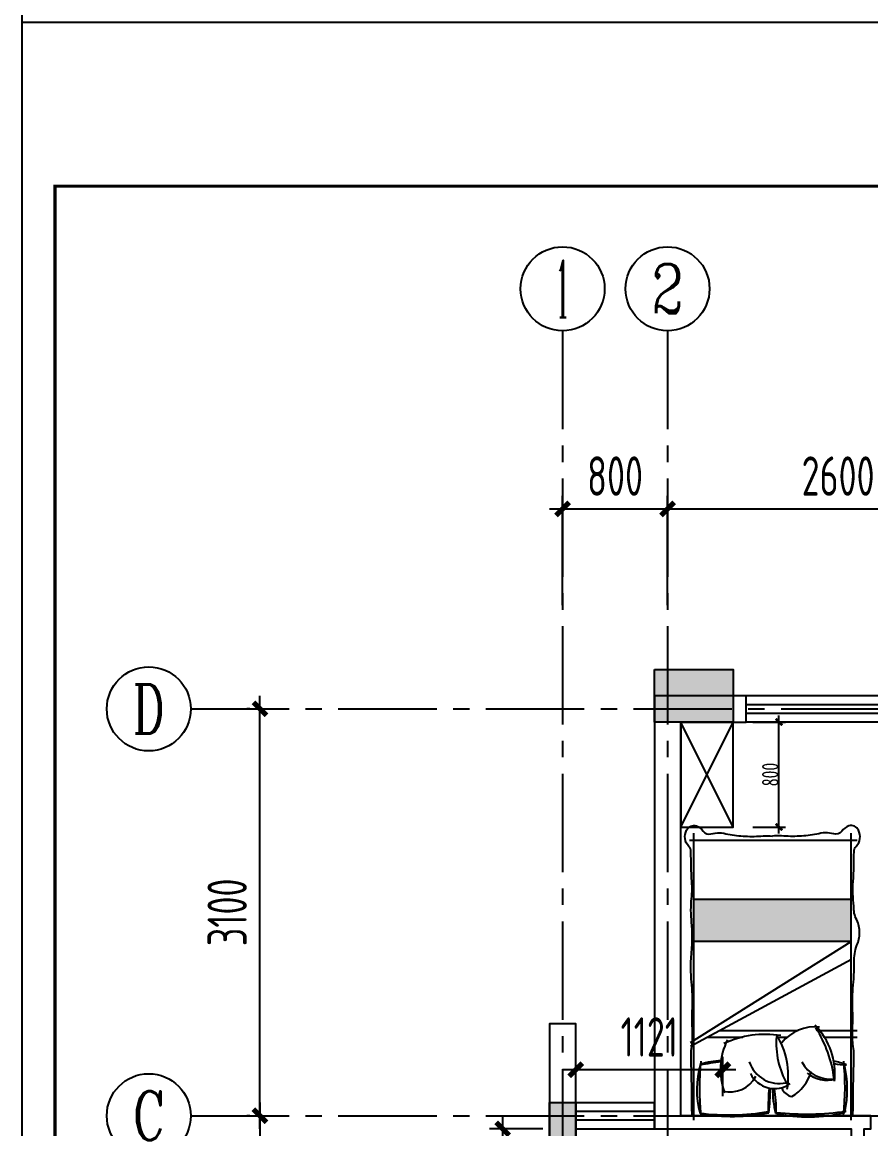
# Model space of a CAD drawing. Header units: millimetres. Extents: x -133666 to 228300, y -346623 to 180165.
# Drawn here: x 22354 to 28824, y -247168 to -238735 of the extents above; entities that cross this region are included whole.
import ezdxf
from ezdxf.enums import TextEntityAlignment as Align

# ---------------------------------------------------------------- set-up
doc = ezdxf.new("R2010")
doc.units = ezdxf.units.MM
doc.header["$LTSCALE"] = 1000
doc.linetypes.add('CENTER', pattern=[50.8, 31.75, -6.35, 6.35, -6.35])
doc.linetypes.add('CENTER2', pattern=[1.125, 0.75, -0.125, 0.125, -0.125])
doc.layers.get('0').update_dxf_attribs({"linetype": 'CONTINUOUS'})
doc.layers.get('Defpoints').update_dxf_attribs({"color": 6, "linetype": 'CONTINUOUS'})
for name, color, linetype in [('6#轴网(1-4)20181120$0$11 12 17 18 19 20 21 22-ZW$0$AXIS_轴号_A', 8, 'CONTINUOUS'), ('6#轴网(1-4)20181120$0$11 12 17 18 19 20 21 22-ZW$0$AXIS_轴文_A', 8, 'CONTINUOUS'), ('6#轴网(1-4)20181120$0$AXIS_TEXT', 8, 'CONTINUOUS'), ('A-FUR', 8, 'CONTINUOUS'), ('AXIS', 253, 'CENTER'), ('BORDER', 7, 'CONTINUOUS'), ('DIM', 3, 'CONTINUOUS'), ('P-Furniture(活动家具)', 134, 'CONTINUOUS'), ('PUB_HATCH', 8, 'CONTINUOUS'), ('WALL', 2, 'CONTINUOUS'), ('WINDOW', 4, 'CONTINUOUS'), ('ZZ001-PC 轮廓', 30, 'CONTINUOUS'), ('剪力墙', 6, 'CONTINUOUS')]:
    doc.layers.add(name, color=color, linetype=linetype)
doc.styles.add('6#轴网(1-4)20181120$0$11 12 17 18 19 20 21 22-ZW$0$_TCH_AXIS', font='COMPLEX', dxfattribs={"bigfont": 'GBCBIG'})
doc.styles.add('6#轴网(1-4)20181120$0$COMPLEX', font='COMPLEX')
doc.styles.add('DIM', font='', dxfattribs={"width": 0.7})
doc.styles.add('ZZ', font='tssdeng.shx', dxfattribs={"width": 0.7, "bigfont": 'tssdchn.shx'})
doc.styles.get('DIM').set_extended_font_data('SimSun')
doc.dimstyles.new('TSSD_100_100', dxfattribs={"dimtxt": 300, "dimasz": 100, "dimexe": 100, "dimexo": 250, "dimgap": 100, "dimtad": 1, "dimdec": 0, "dimzin": 0, "dimdsep": 46, "dimtxsty": 'ZZ', "dimblk": 'ARCHTICK', "dimcen": 0, "dimdle": 100, "dimclrd": 256, "dimclrt": 7, "dimadec": 0, "dimazin": 0, "dimtfac": 1, "dimtdec": 0, "dimtix": 1, "dimtmove": 2, "dimatfit": 3, "dimfxl": 0, "dimtolj": 1, "dimtzin": 0, "dimarcsym": 0})
doc.dimstyles.new('金螳螂1-50', dxfattribs={"dimscale": 50, "dimtxt": 2.5, "dimasz": 1, "dimexe": 1, "dimexo": 1, "dimgap": 0.1, "dimtad": 1, "dimdec": 0, "dimrnd": 5, "dimzin": 0, "dimdsep": 46, "dimtxsty": 'DIM', "dimblk": 'ARCHTICK', "dimcen": 2, "dimdle": 1, "dimclrd": 254, "dimclre": 254, "dimclrt": 30, "dimadec": 0, "dimazin": 0, "dimtfac": 1, "dimtdec": 0, "dimtix": 1, "dimtmove": 2, "dimatfit": 3, "dimldrblk": 'A', "dimfxl": 0, "dimtolj": 1, "dimtzin": 0, "dimarcsym": 0})

# ---------------------------------------------------------------- blocks, each defined once
blk = doc.blocks.new('A$C14777907')
at = {"layer": 'P-Furniture(活动家具)'}
h = blk.add_hatch(dxfattribs=at)
h.set_pattern_fill('AR-SAND', color=250, scale=0.5, style=0)
h.paths.add_polyline_path([(-546.9, 316.1), (-546.9, -5.9), (653.1, -5.9), (653.1, 316.1)])
blk.add_line((665.3, 1643), (-559.2, 1643), dxfattribs=at)
at = {"layer": 'P-Furniture(活动家具)', "color": 251}
for p, q in [((-546.9, 1677.6), (-546.9, -510.8)), ((653.1, 1677.6), (653.1, -510.8)), ((677.6, 1114.1), (-550, 450.1)), ((-341.9, 1043), (-592.9, 1043)), ((677.6, 1084.6), (-546.9, 316.1)), ((10.9, 1043), (-61.4, 1043)), ((548.8, 1043), (279.5, 1043)), ((-306.2, 993), (-592.9, 993)), ((456.2, 993), (-141.8, 993)), ((-546.9, 316.1), (653.1, 316.1)), ((-560.1, -5.9), (653.1, -5.9)), ((54.1, -457), (-592.9, -457)), ((686.8, -457), (54.1, -457))]:
    blk.add_line(p, q, dxfattribs=at)
at = {"layer": 'P-Furniture(活动家具)'}
for points in [[(-559.2, 1643, 0.015145), (-561.6, 1457.8, 0.00267), (-566.3, 1232.8, 0.058958), (-559.7, 1098, -0.038458), (-557.2, 976.2, 0.025508), (-557.2, 824.4, -0.039412), (-564.9, 621.7, 0.016498), (-570.4, 474, -0.095063), (-589.9, 343.7, 0.129887), (-610.3, 249.3, 0.123513), (-589.3, 151, -0.132991), (-566.3, 45.8, -0.041346), (-561.8, -142.7, 0.014819), (-568.4, -369.3, -0.211134), (-585, -409.6, 0.329446), (-601.7, -532.5, 0.37589), (-528.7, -565.2, 0.122432), (-475.2, -524.5, -0.342539), (-413.7, -504.4, 0.141351), (-284.9, -502, -0.036442), (-152.1, -487.1, -0.036947), (-16.4, -489.1, 0.022047), (54.1, -488.1, -0.02246)], [(665.3, 1643, -0.015145), (667.7, 1457.8, -0.00267), (672.4, 1232.8, -0.058958), (665.9, 1098, 0.038458), (663.3, 976.2, -0.025508), (663.3, 824.4, 0.039412), (671, 621.7, -0.016498), (676.5, 474, 0.037552), (667.2, 193.7, -0.045167), (672.4, 8, 0.051681), (667.9, -142.7, -0.014819), (674.5, -369.3, 0.211134), (691.1, -409.6, -0.329446), (707.8, -532.5, -0.367495), (632.8, -565.2, -0.123892), (580.3, -524.5, 0.358288), (521.8, -504.4, -0.141351), (393, -502, 0.036442), (260.2, -487.1, 0.036947), (124.6, -489.1, -0.022047), (54.1, -488.1, 0.02316)]]:
    blk.add_lwpolyline(points, format="xyb", dxfattribs=at)
at = {"layer": 'P-Furniture(活动家具)', "color": 251}
for centre, radius, start, end in [((365.4, 1440.3), 882.2, 168.41669, 192.50944), ((-202.1, -493.4), 2123.6, 83.88283, 98.3309), ((1430.1, 1422.9), 1929.9, 173.60879, 185.83391), ((-223.4, 547.9), 1104.5, 76.75454, 104.44305), ((800, 1593.1), 776.2, 178.15349, 191.67645), ((-710.9, 1434.7), 764.1, 0.05119, 14.26694), ((1633.7, 1420.2), 1564.6, 172.65046, 179.51242), ((-2949, 1639.8), 3035.7, 356.06735, 359.45452), ((360.2, 233.3), 1414.7, 80.05286, 101.34071), ((385.7, -92.7), 1729.7, 82.696, 99.95821), ((-1319.7, 1422.9), 1929.9, 354.16609, 6.39121), ((-39, 1443.9), 669, 343.0859, 15.86119), ((65.9, 1222.4), 317.9, 120.2878, 164.59824), ((-116.8, 1393.5), 105.8, 21.67931, 77.8243), ((37.4, 1231.1), 204.9, 26.15787, 125.83294), ((547.7, 1343), 615, 170.80231, 211.34581), ((379.3, 1237.4), 224.7, 76.50973, 152.29583), ((-55, 1289.3), 504.7, 333.49737, 20.69743), ((-367.8, 1118.9), 253.6, 51.91879, 103.67035), ((106.6, 1325.2), 529.9, 174.18704, 224.47313), ((496.5, 1468.1), 918.9, 186.69659, 212.61963), ((-386.8, 1118.3), 245, 27.99994, 96.84592), ((-624.7, 1087), 649.1, 355.85031, 28.95445), ((-0.7, 1153), 244.5, 19.16577, 101.95874), ((-356.5, 1625.4), 401.2, 247.48899, 261.69991), ((-514.8, 711.2), 543.6, 79.67694, 89.50551), ((420.2, 1855.3), 632.4, 272.28267, 286.61757), ((1321, -4098.5), 5398.7, 97.65435, 99.32678), ((-273.3, 1294.1), 328.6, 264.31868, 321.27219), ((107.1, 1764.1), 741.4, 260.93942, 295.21906)]:
    blk.add_arc(centre, radius, start, end, dxfattribs=at)
blk = doc.blocks.new('6#轴网(1-4)20181120$0$_AXISO')
at = {"color": 8}
blk.add_circle((0, 0), 0.5, dxfattribs=at)
at = {"layer": '6#轴网(1-4)20181120$0$AXIS_TEXT', "color": 8, "style": '6#轴网(1-4)20181120$0$COMPLEX', "width": 1.041667}
blk.add_attdef('A', text='', height=0.56, dxfattribs=at).set_placement((-0.25, -0.28), (0.25, -0.28), align=Align.FIT)
blk = doc.blocks.new('_ArchTick')
at = {"color": 0, "linetype": 'ByBlock', "const_width": 0.4}
blk.add_lwpolyline([(-0.5, -0.5), (0.5, 0.5)], dxfattribs=at)
blk = doc.blocks.new('*D353')
at = {"layer": 'Defpoints', "color": 0}
for p in [(-2307.2, 8900), (-2134.7, 8900), (-2134.7, 5800)]:
    blk.add_point(p, dxfattribs=at)
at = {"layer": 'DIM', "lineweight": -2}
blk.add_line((-2307.2, 5700), (-2307.2, 9000), dxfattribs=at)
at = {"layer": 'DIM', "color": 0, "lineweight": -2}
for p, q in [((-2384.7, 8900), (-2407.2, 8900)), ((-2384.7, 5800), (-2407.2, 5800))]:
    blk.add_line(p, q, dxfattribs=at)
at = {"layer": 'DIM', "lineweight": -2, "xscale": 100, "yscale": 100, "zscale": 100}
for p, rotation in [((-2307.2, 8900), 90), ((-2307.2, 5800), 270)]:
    blk.add_blockref('_ArchTick', p, dxfattribs=dict(at, rotation=rotation))
at = {"layer": 'DIM', "color": 7, "insert": (-2557.2, 7350), "char_height": 300, "attachment_point": 5, "rotation": 90, "style": 'ZZ'}
blk.add_mtext('\\A1;3100', dxfattribs=at)
blk = doc.blocks.new('*D356')
at = {"layer": 'Defpoints', "color": 0}
for p in [(-2134.7, 5800), (-2307.2, 3800), (-2134.7, 3800)]:
    blk.add_point(p, dxfattribs=at)
at = {"layer": 'DIM', "lineweight": -2}
blk.add_line((-2307.2, 5900), (-2307.2, 3700), dxfattribs=at)
at = {"layer": 'DIM', "color": 0, "lineweight": -2}
for p, q in [((-2384.7, 5800), (-2407.2, 5800)), ((-2384.7, 3800), (-2407.2, 3800))]:
    blk.add_line(p, q, dxfattribs=at)
at = {"layer": 'DIM', "lineweight": -2, "xscale": 100, "yscale": 100, "zscale": 100}
for p, rotation in [((-2307.2, 5800), 90), ((-2307.2, 3800), 270)]:
    blk.add_blockref('_ArchTick', p, dxfattribs=dict(at, rotation=rotation))
at = {"layer": 'DIM', "color": 7, "insert": (-2557.2, 4800), "char_height": 300, "attachment_point": 5, "rotation": 90, "style": 'ZZ'}
blk.add_mtext('\\A1;2000', dxfattribs=at)
blk = doc.blocks.new('*D364')
at = {"layer": 'Defpoints', "color": 0}
for p in [(800, 10424), (0, 9440.5), (800, 9440.5)]:
    blk.add_point(p, dxfattribs=at)
at = {"layer": 'DIM', "color": 0, "lineweight": -2}
for p, q in [((0, 9690.5), (0, 10524)), ((800, 9690.5), (800, 10524))]:
    blk.add_line(p, q, dxfattribs=at)
at = {"layer": 'DIM', "lineweight": -2}
blk.add_line((-100, 10424), (900, 10424), dxfattribs=at)
at = {"layer": 'DIM', "lineweight": -2, "xscale": 100, "yscale": 100, "zscale": 100, "rotation": 180}
blk.add_blockref('_ArchTick', (0, 10424), dxfattribs=at)
at = {"layer": 'DIM', "lineweight": -2, "xscale": 100, "yscale": 100, "zscale": 100}
blk.add_blockref('_ArchTick', (800, 10424), dxfattribs=at)
at = {"layer": 'DIM', "color": 7, "insert": (400, 10674), "char_height": 300, "attachment_point": 5, "style": 'ZZ'}
blk.add_mtext('\\A1;800', dxfattribs=at)
blk = doc.blocks.new('*D365')
at = {"layer": 'Defpoints', "color": 0}
for p in [(3400, 10424), (800, 9440.5), (3400, 9440.5)]:
    blk.add_point(p, dxfattribs=at)
at = {"layer": 'DIM', "color": 0, "lineweight": -2}
for p, q in [((800, 9690.5), (800, 10524)), ((3400, 9690.5), (3400, 10524))]:
    blk.add_line(p, q, dxfattribs=at)
at = {"layer": 'DIM', "lineweight": -2}
blk.add_line((700, 10424), (3500, 10424), dxfattribs=at)
at = {"layer": 'DIM', "lineweight": -2, "xscale": 100, "yscale": 100, "zscale": 100, "rotation": 180}
blk.add_blockref('_ArchTick', (800, 10424), dxfattribs=at)
at = {"layer": 'DIM', "lineweight": -2, "xscale": 100, "yscale": 100, "zscale": 100}
blk.add_blockref('_ArchTick', (3400, 10424), dxfattribs=at)
at = {"layer": 'DIM', "color": 7, "insert": (2100, 10674), "char_height": 300, "attachment_point": 5, "style": 'ZZ'}
blk.add_mtext('\\A1;2600', dxfattribs=at)
blk = doc.blocks.new('*D242')
at = {"layer": 'Defpoints', "color": 0}
for p in [(26574, -246717.8), (26574, -247167.8), (27695.4, -247167.8)]:
    blk.add_point(p, dxfattribs=at)
at = {"layer": 'DIM', "color": 0, "lineweight": -2}
for p, q in [((26574, -246917.8), (26574, -246617.8)), ((27695.4, -246917.8), (27695.4, -246617.8))]:
    blk.add_line(p, q, dxfattribs=at)
at = {"layer": 'DIM', "lineweight": -2}
blk.add_line((27795.4, -246717.8), (26474, -246717.8), dxfattribs=at)
at = {"layer": 'DIM', "lineweight": -2, "xscale": 100, "yscale": 100, "zscale": 100, "rotation": 180}
blk.add_blockref('_ArchTick', (26574, -246717.8), dxfattribs=at)
at = {"layer": 'DIM', "lineweight": -2, "xscale": 100, "yscale": 100, "zscale": 100}
blk.add_blockref('_ArchTick', (27695.4, -246717.8), dxfattribs=at)
at = {"layer": 'DIM', "color": 7, "insert": (27134.7, -246467.8), "char_height": 300, "attachment_point": 5, "style": 'ZZ'}
blk.add_mtext('\\A1;1121', dxfattribs=at)
blk = doc.blocks.new('*D243')
at = {"layer": 'Defpoints', "color": 0}
for p in [(26574, -247167.8), (26016.5, -248165.5), (26574, -248165.5)]:
    blk.add_point(p, dxfattribs=at)
at = {"layer": 'DIM', "lineweight": -2}
blk.add_line((26016.5, -247067.8), (26016.5, -248265.5), dxfattribs=at)
at = {"layer": 'DIM', "color": 0, "lineweight": -2}
for p, q in [((26324, -247167.8), (25916.5, -247167.8)), ((26324, -248165.5), (25916.5, -248165.5))]:
    blk.add_line(p, q, dxfattribs=at)
at = {"layer": 'DIM', "lineweight": -2, "xscale": 100, "yscale": 100, "zscale": 100}
for p, rotation in [((26016.5, -247167.8), 90), ((26016.5, -248165.5), 270)]:
    blk.add_blockref('_ArchTick', p, dxfattribs=dict(at, rotation=rotation))
at = {"layer": 'DIM', "color": 7, "insert": (25766.5, -247666.6), "char_height": 300, "attachment_point": 5, "rotation": 90, "style": 'ZZ'}
blk.add_mtext('\\A1;998', dxfattribs=at)
blk = doc.blocks.new('$TCHSYS$WIN2D')
for p, q in [((-0.5, 0.5), (0.5, 0.5)), ((-0.5, 0.5), (-0.5, -0.5)), ((0.5, 0.5), (0.5, -0.5)), ((0.5, 0.1667), (-0.5, 0.1667)), ((0.5, -0.1667), (-0.5, -0.1667)), ((-0.5, -0.5), (0.5, -0.5))]:
    blk.add_line(p, q)
blk = doc.blocks.new('B20190310213323')
at = {"layer": 'PUB_HATCH'}
for points in [[(800, 9200), (1400, 9200), (1400, 8800), (800, 8800)], [(0, 5900), (200, 5900), (200, 3900), (0, 3900), (0, 5700)]]:
    blk.add_hatch(color=256, dxfattribs=at).paths.add_polyline_path(points)
at = {"layer": 'WALL'}
blk.add_lwpolyline([(1000, 5800), (1000, 8800), (1500, 8800), (1500, 9000), (800, 9000), (800, 5700), (2300, 5700), (2300, 4700), (2400, 4700), (2400, 5700), (2450, 5700), (2450, 5800)], close=True, dxfattribs=at)
blk.add_lwpolyline([(600, -400), (600, 200), (200, 200), (200, 3700), (2450, 3700), (2450, 3800), (2400, 3800), (2400, 3900), (2300, 3900), (2300, 3800), (200, 3800), (200, 6500), (0, 6500), (0, 0), (500, 0), (500, -600), (600, -600), (600, -400)], dxfattribs=at)
at = {"layer": '剪力墙', "elevation": 0}
for points in [[(800, 9200), (1400, 9200), (1400, 8800), (800, 8800)], [(0, 5900), (200, 5900), (200, 3900), (0, 3900), (0, 5700)]]:
    blk.add_lwpolyline(points, close=True, dxfattribs=at)
blk.add_lwpolyline([(1000, 8800), (1000, 8800)], dxfattribs=at)
at = {"layer": 'WINDOW', "yscale": 200, "rotation": 180}
for p, xscale, zscale in [((2250, 8900), 1500, 1500), ((500, 5800), -600, -600)]:
    blk.add_blockref('$TCHSYS$WIN2D', p, dxfattribs=dict(at, xscale=xscale, zscale=zscale))
blk = doc.blocks.new('*D298')
at = {"layer": 'Defpoints', "color": 0}
for p in [(27774, -244067.8), (28123.4, -244067.8), (27774, -244867.8)]:
    blk.add_point(p, dxfattribs=at)
at = {"layer": 'DIM', "color": 254, "lineweight": -2}
for p, q in [((28123.4, -244917.8), (28123.4, -244017.8)), ((27923.4, -244067.8), (28173.4, -244067.8)), ((27923.4, -244867.8), (28173.4, -244867.8))]:
    blk.add_line(p, q, dxfattribs=at)
at = {"layer": 'DIM', "color": 254, "lineweight": -2, "xscale": 50, "yscale": 50, "zscale": 50}
for p, rotation in [((28123.4, -244067.8), 90), ((28123.4, -244867.8), 270)]:
    blk.add_blockref('_ArchTick', p, dxfattribs=dict(at, rotation=rotation))
at = {"layer": 'DIM', "color": 30, "insert": (28055.9, -244467.8), "char_height": 125, "attachment_point": 5, "rotation": 90, "style": 'DIM'}
blk.add_mtext('\\A1;800', dxfattribs=at)
blk = doc.blocks.new('A')
for p, q in [((-0.37, 0), (-2.13, 0)), ((-1.44, 1.15), (-1.09, 1.44)), ((-1.44, 1.15), (-0.37, 0)), ((-1.44, -1.15), (-0.37, 0)), ((-1.09, 1.44), (0, 0)), ((-1.09, -1.44), (0, 0)), ((-1.44, -1.15), (-1.09, -1.44))]:
    blk.add_line(p, q)
for points in [[(-1.44, 1.15), (-1.09, 1.44), (-0.37, 0), (0, 0)], [(-1.44, -1.15), (-1.09, -1.44), (-0.37, 0), (0, 0)]]:
    blk.add_solid(points)
blk = doc.blocks.new('B20190319225928')
at = {"layer": 'BORDER'}
blk.add_lwpolyline([(0, 0), (0, 29700), (42000, 29700), (42000, 0)], close=True, dxfattribs=at)
at = {"layer": 'BORDER', "const_width": 50}
blk.add_lwpolyline([(2500, 500), (2500, 29200), (41500, 29200), (41500, 500)], close=True, dxfattribs=at)
blk = doc.blocks.new('B20190222125856')
at = {"layer": 'AXIS', "linetype": 'CENTER2'}
for p, q in [((0, 11781), (0, -2685.7)), ((800, 11781), (800, 5144.8)), ((-2834.7, 8900), (9118.1, 8900)), ((-2834.7, 5800), (9118.1, 5800))]:
    blk.add_line(p, q, dxfattribs=at)
at = {"layer": '6#轴网(1-4)20181120$0$11 12 17 18 19 20 21 22-ZW$0$AXIS_轴号_A'}
ref = blk.add_blockref('6#轴网(1-4)20181120$0$_AXISO', (0, 12101), dxfattribs=dict(at, xscale=640, yscale=640, zscale=640))
ref.add_attrib('A', '1', dxfattribs={"layer": '6#轴网(1-4)20181120$0$11 12 17 18 19 20 21 22-ZW$0$AXIS_轴文_A', "height": 435.8, "style": '6#轴网(1-4)20181120$0$11 12 17 18 19 20 21 22-ZW$0$_TCH_AXIS', "width": 0.555556}).set_placement((-51.9, 11883.1), (51.9, 11883.1), align=Align.FIT)
ref = blk.add_blockref('6#轴网(1-4)20181120$0$_AXISO', (800, 12101), dxfattribs=dict(at, xscale=640, yscale=640, zscale=640))
ref.add_attrib('A', '2', dxfattribs={"layer": '6#轴网(1-4)20181120$0$11 12 17 18 19 20 21 22-ZW$0$AXIS_轴文_A', "height": 372.8, "style": '6#轴网(1-4)20181120$0$11 12 17 18 19 20 21 22-ZW$0$_TCH_AXIS'}).set_placement((675.7, 11914.6), (924.3, 11914.6), align=Align.FIT)
at = {"layer": '6#轴网(1-4)20181120$0$11 12 17 18 19 20 21 22-ZW$0$AXIS_轴号_A', "color": 6}
ref = blk.add_blockref('6#轴网(1-4)20181120$0$_AXISO', (-3154.7, 8900), dxfattribs=dict(at, xscale=640, yscale=640, zscale=640))
ref.add_attrib('A', 'D', dxfattribs={"layer": '6#轴网(1-4)20181120$0$11 12 17 18 19 20 21 22-ZW$0$AXIS_轴文_A', "height": 372.8, "style": '6#轴网(1-4)20181120$0$11 12 17 18 19 20 21 22-ZW$0$_TCH_AXIS', "width": 0.823529}).set_placement((-3278.9, 8713.6), (-3030.4, 8713.6), align=Align.FIT)
ref = blk.add_blockref('6#轴网(1-4)20181120$0$_AXISO', (-3154.7, 5800), dxfattribs=dict(at, xscale=640, yscale=640, zscale=640))
ref.add_attrib('A', 'C', dxfattribs={"layer": '6#轴网(1-4)20181120$0$11 12 17 18 19 20 21 22-ZW$0$AXIS_轴文_A', "height": 372.8, "style": '6#轴网(1-4)20181120$0$11 12 17 18 19 20 21 22-ZW$0$_TCH_AXIS', "width": 0.933333}).set_placement((-3278.9, 5613.6), (-3030.4, 5613.6), align=Align.FIT)
at = {"layer": 'DIM'}
for base, p1, p2, picture, middle in [((800, 10424), (0, 9440.5), (800, 9440.5), '*D364', (400, 10674)), ((3400, 10424), (800, 9440.5), (3400, 9440.5), '*D365', (2100, 10674))]:
    dim = blk.add_linear_dim(base=base, p1=p1, p2=p2, dimstyle='TSSD_100_100', dxfattribs=at)
    dim.commit()
    dim.dimension.update_dxf_attribs({"geometry": picture, "text_midpoint": middle})
for base, p2, picture, middle in [((-2307.2, 8900), (-2134.7, 8900), '*D353', (-2557.2, 7350)), ((-2307.2, 3800), (-2134.7, 3800), '*D356', (-2557.2, 4800))]:
    dim = blk.add_linear_dim(base=base, p1=(-2134.7, 5800), p2=p2, angle=90, dimstyle='TSSD_100_100', dxfattribs=at)
    dim.commit()
    dim.dimension.update_dxf_attribs({"geometry": picture, "text_midpoint": middle})

msp = doc.modelspace()

# ---------------------------------------------------------------- linework, layer by layer
at = {"layer": 'A-FUR'}
for p, q in [((27774, -244867.8), (27374, -244067.8)), ((27374, -244867.8), (27774, -244067.8))]:
    msp.add_line(p, q, dxfattribs=at)
msp.add_lwpolyline([(27374, -244867.8), (27774, -244867.8), (27774, -244067.8), (27374, -244067.8)], close=True, dxfattribs=at)
at = {"layer": 'ZZ001-PC 轮廓'}
msp.add_xline((22353.8, -133793.6), (0, 1), dxfattribs=at)

# ---------------------------------------------------------------- block references
at = {"layer": 'DIM'}
msp.add_blockref('B20190222125856', (26474, -252867.8), dxfattribs=at)
at = {"layer": 'P-Furniture(活动家具)', "rotation": 180}
msp.add_blockref('A$C14777907', (28127, -245424.8), dxfattribs=at)

# ---------------------------------------------------------------- dimensions: what is measured, and where the dimension line sits
at = {"layer": 'DIM'}
dim = msp.add_linear_dim(base=(26574, -246717.8), p1=(27695.4, -247167.8), p2=(26574, -247167.8), dimstyle='TSSD_100_100', dxfattribs=at)
dim.commit()
dim.dimension.update_dxf_attribs({"geometry": '*D242', "text_midpoint": (27134.7, -246467.8)})
dim = msp.add_linear_dim(base=(26016.5, -248165.5), p1=(26574, -247167.8), p2=(26574, -248165.5), angle=90, dimstyle='TSSD_100_100', dxfattribs=at)
dim.commit()
dim.dimension.update_dxf_attribs({"geometry": '*D243', "text_midpoint": (25766.5, -247666.6)})

# ---------------------------------------------------------------- next in the draw order: block references
at = {"layer": 'WALL'}
msp.add_blockref('B20190310213323', (26374, -252867.8), dxfattribs=at)

# ---------------------------------------------------------------- next in the draw order: block references
at = {"layer": 'WALL', "xscale": 0.5, "yscale": 0.5, "zscale": 0.5, "rotation": 270}
msp.add_blockref('B20190319225928', (22353.8, -238735), dxfattribs=at)

# ---------------------------------------------------------------- next in the draw order: dimensions: what is measured, and where the dimension line sits
at = {"layer": 'DIM'}
dim = msp.add_linear_dim(base=(28123.4, -244067.8), p1=(27774, -244867.8), p2=(27774, -244067.8), angle=90, dimstyle='金螳螂1-50', dxfattribs=at)
dim.commit()
dim.dimension.update_dxf_attribs({"geometry": '*D298', "text_midpoint": (28055.9, -244467.8)})

doc.saveas('drawing.dxf')
